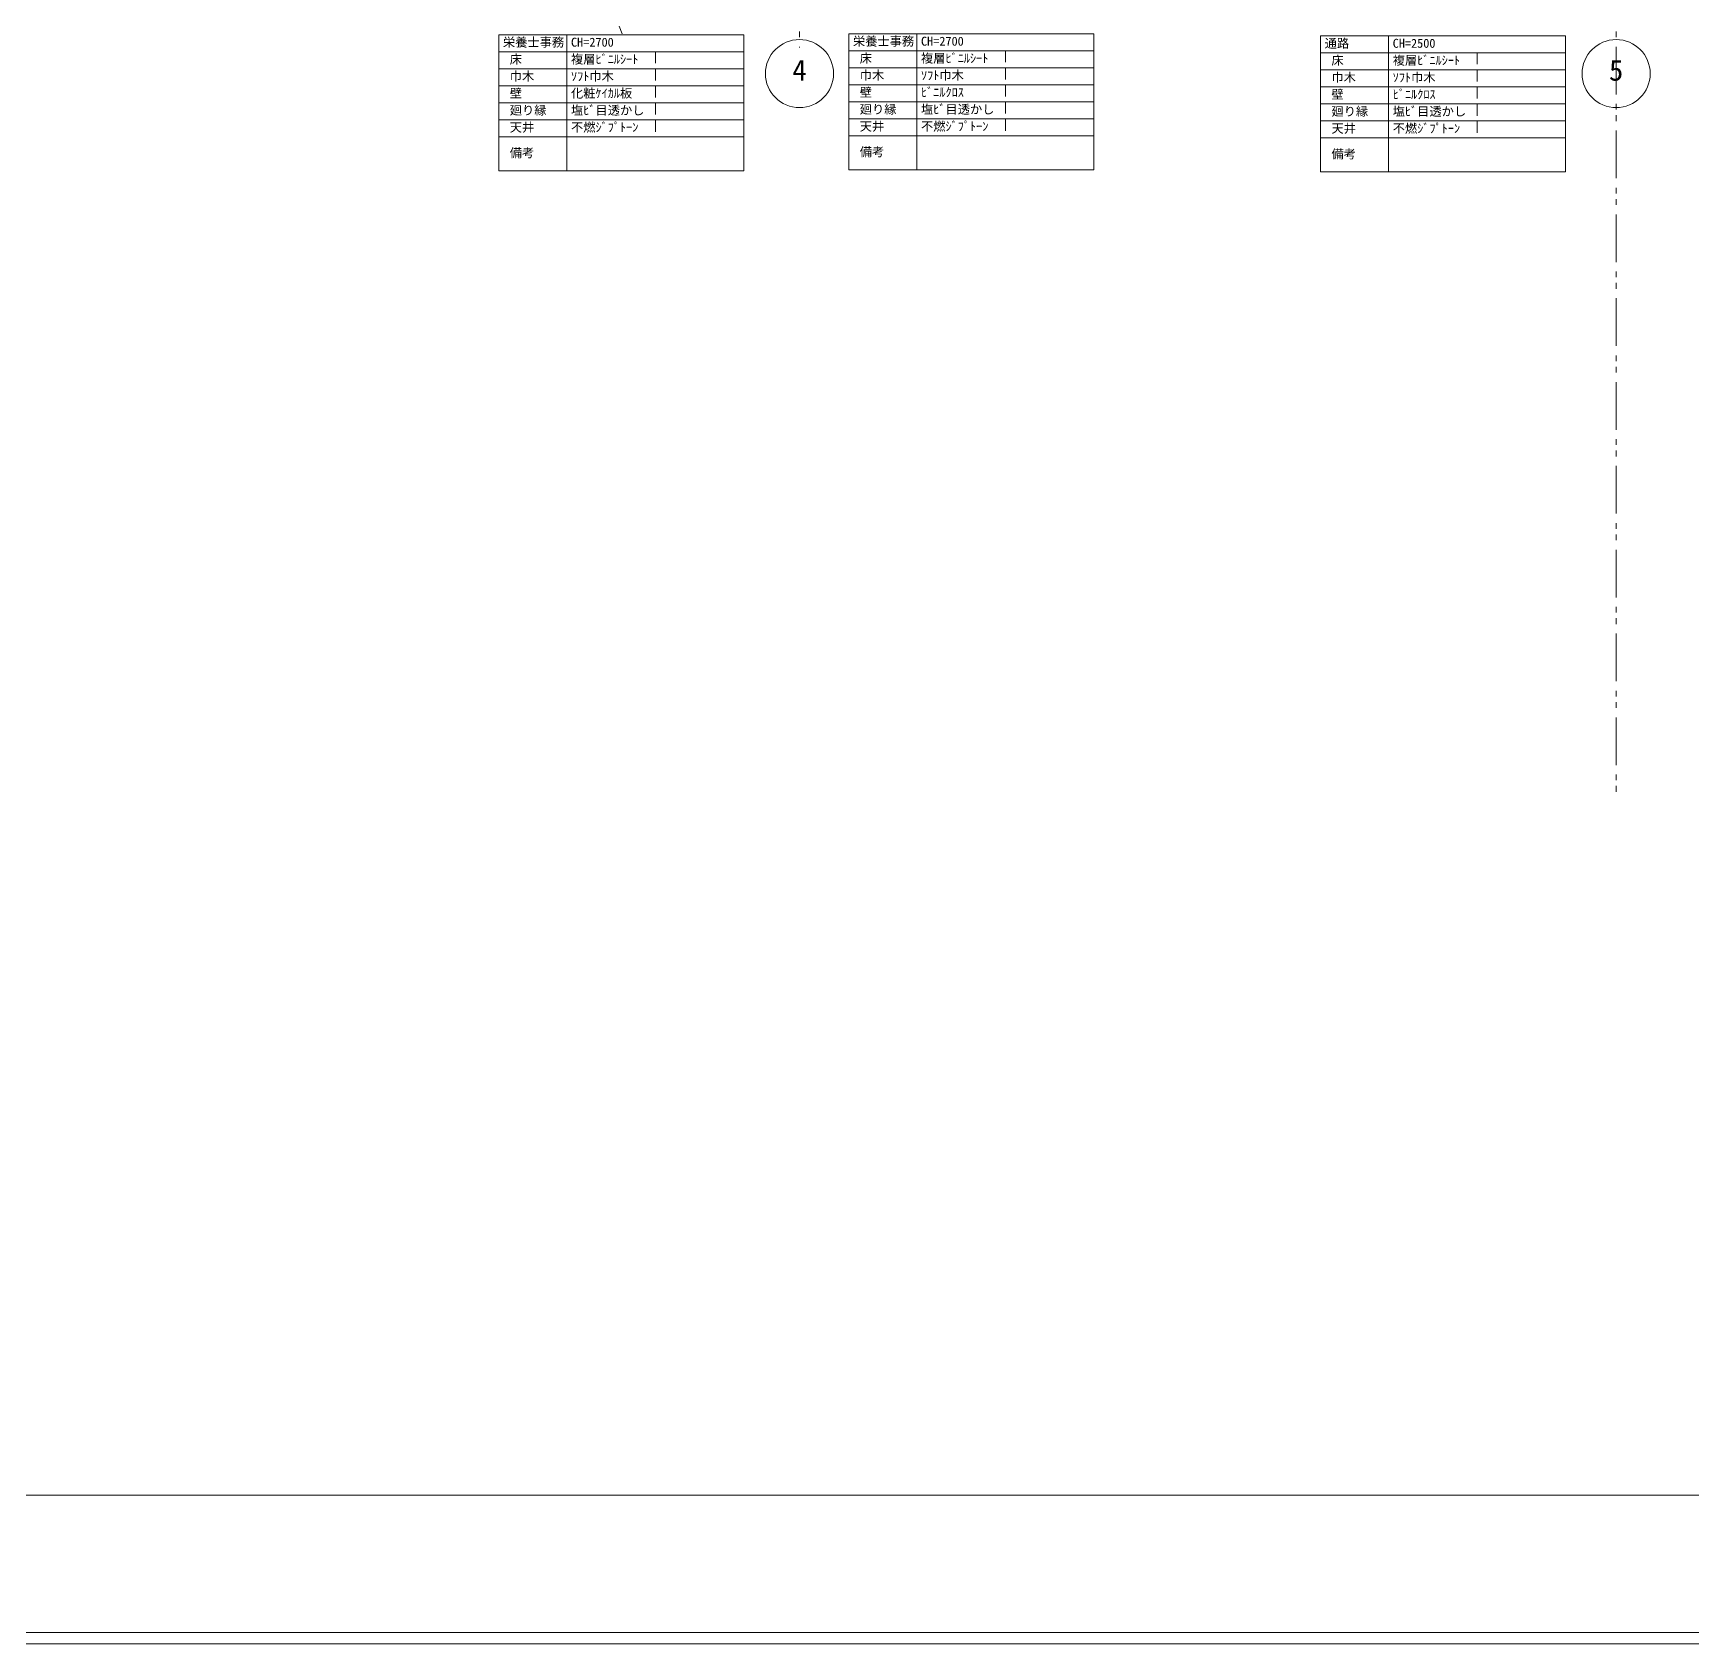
# Model space of a CAD drawing. Units: millimetres at full size. Extents: x -22551 to 92397, y -19340 to 14894.
# Drawn here: x 62992 to 75177, y -19340 to -7506 of the extents above; entities that cross this region are included whole.
import ezdxf
from ezdxf.enums import TextEntityAlignment as Align

# ---------------------------------------------------------------- set-up
doc = ezdxf.new("R2010")
doc.units = ezdxf.units.MM
doc.header["$LTSCALE"] = 70
doc.linetypes.add('DASHED1', pattern=[1.8, 1.2, -0.6])
doc.linetypes.add('DOUBLE_CHAIN1', pattern=[8.8, 5, -1, 0.6, -0.6, 0.6, -1])
for name, color, linetype, lineweight in [('2-0_通芯', 7, 'Continuous', 15), ('2-6_3-7', 7, 'Continuous', 15), ('8-0_9-1', 7, 'Continuous', 15)]:
    doc.layers.add(name, color=color, linetype=linetype, lineweight=lineweight)
doc.styles.add('ＭＳ ゴシック', font='')
doc.styles.get('ＭＳ ゴシック').set_extended_font_data('MS Gothic')

msp = doc.modelspace()

# ---------------------------------------------------------------- linework, layer by layer
at = {"layer": '2-0_通芯', "linetype": 'DOUBLE_CHAIN1'}
for p, q in [((68621.52, 10874.77), (68621.52, -7611.2)), ((74621.52, 10874.77), (74621.52, -13139.38))]:
    msp.add_line(p, q, dxfattribs=at)
at = {"layer": '2-0_通芯'}
for centre in [(68621.52, -7802.73), (74621.52, -7802.73)]:
    msp.add_circle(centre, 250, dxfattribs=at)
at = {"layer": '2-6_3-7'}
for p, q in [((67318.75, -7511.73), (65738.04, -3403.59)), ((66412.79, -7517.31), (66412.79, -8517.31)), ((66912.79, -7517.31), (66912.79, -8517.31)), ((68984.22, -7510.1), (68984.22, -8510.1)), ((68984.22, -7510.1), (70784.22, -7510.1)), ((69484.22, -7510.1), (69484.22, -8510.1)), ((70784.22, -7510.1), (70784.22, -8510.1)), ((72449.8, -7525.37), (72449.8, -8525.37)), ((72449.8, -7525.37), (74249.8, -7525.37)), ((72949.8, -7525.37), (72949.8, -8525.37)), ((74249.8, -7525.37), (74249.8, -8525.37)), ((66412.79, -7642.31), (68212.79, -7642.31)), ((68984.22, -7635.1), (70784.22, -7635.1)), ((72449.8, -7650.37), (74249.8, -7650.37)), ((66412.79, -7767.31), (68212.79, -7767.31)), ((68984.22, -7760.1), (70784.22, -7760.1)), ((72449.8, -7775.37), (74249.8, -7775.37)), ((66412.79, -7892.31), (68212.79, -7892.31)), ((68984.22, -7885.1), (70784.22, -7885.1)), ((72449.8, -7900.37), (74249.8, -7900.37)), ((66412.79, -8017.31), (68212.79, -8017.31)), ((68984.22, -8010.1), (70784.22, -8010.1)), ((72449.8, -8025.37), (74249.8, -8025.37)), ((66412.79, -8142.31), (68212.79, -8142.31)), ((68984.22, -8135.1), (70784.22, -8135.1)), ((72449.8, -8150.37), (74249.8, -8150.37)), ((66412.79, -8267.31), (68212.79, -8267.31)), ((68984.22, -8260.1), (70784.22, -8260.1)), ((72449.8, -8275.37), (74249.8, -8275.37)), ((66412.79, -8517.31), (68212.79, -8517.31)), ((68984.22, -8510.1), (70784.22, -8510.1)), ((72449.8, -8525.37), (74249.8, -8525.37))]:
    msp.add_line(p, q, dxfattribs=at)
at = {"layer": '2-6_3-7', "linetype": 'DASHED1'}
for p, q in [((67562.79, -7642.31), (67562.79, -8267.31)), ((70134.22, -7635.1), (70134.22, -8260.1)), ((73599.8, -7650.37), (73599.8, -8275.37))]:
    msp.add_line(p, q, dxfattribs=at)
at = {"layer": '2-6_3-7'}
msp.add_lwpolyline([(66412.79, -7517.31), (68212.79, -7517.31), (68212.79, -8517.31)], dxfattribs=at)
at = {"layer": '8-0_9-1'}
for p, q in [((44756.56, -18248.46), (92312.86, -18248.46)), ((44672.56, -19340.46), (92396.86, -19340.46)), ((44756.56, -19256.46), (92312.86, -19256.46))]:
    msp.add_line(p, q, dxfattribs=at)

# ---------------------------------------------------------------- texts
at = {"layer": '2-0_通芯', "style": 'ＭＳ ゴシック'}
for s, p in [('4', (68569.02, -7901.31)), ('5', (74569.02, -7901.31))]:
    msp.add_text(s, height=154, dxfattribs=at).set_placement(p, align=Align.BOTTOM_LEFT)
at = {"layer": '2-6_3-7', "style": 'ＭＳ ゴシック'}
for s, p in [('栄養士事務', (66442.79, -7624.81)), ('CH=2700', (66942.79, -7624.81)), ('栄養士事務', (69014.22, -7617.6)), ('CH=2700', (69514.22, -7617.6)), ('通路', (72479.8, -7632.87)), ('CH=2500', (72979.8, -7632.87)), ('床', (66492.79, -7749.81)), ('複層ﾋﾞﾆﾙｼｰﾄ', (66942.79, -7749.81)), ('床', (69064.22, -7742.6)), ('複層ﾋﾞﾆﾙｼｰﾄ', (69514.22, -7742.6)), ('床', (72529.8, -7757.87)), ('複層ﾋﾞﾆﾙｼｰﾄ', (72979.8, -7757.87)), ('巾木', (66492.79, -7874.81)), ('ｿﾌﾄ巾木', (66942.79, -7874.81)), ('巾木', (69064.22, -7867.6)), ('ｿﾌﾄ巾木', (69514.22, -7867.6)), ('巾木', (72529.8, -7882.87)), ('ｿﾌﾄ巾木', (72979.8, -7882.87)), ('壁', (66492.79, -7999.81)), ('化粧ｹｲｶﾙ板', (66942.79, -7999.81)), ('壁', (69064.22, -7992.6)), ('ﾋﾞﾆﾙｸﾛｽ', (69514.22, -7992.6)), ('壁', (72529.8, -8007.87)), ('ﾋﾞﾆﾙｸﾛｽ', (72979.8, -8007.87)), ('廻り縁', (66492.79, -8124.81)), ('塩ﾋﾞ目透かし', (66942.79, -8124.81)), ('廻り縁', (69064.22, -8117.6)), ('塩ﾋﾞ目透かし', (69514.22, -8117.6)), ('廻り縁', (72529.8, -8132.87)), ('塩ﾋﾞ目透かし', (72979.8, -8132.87)), ('天井', (66492.79, -8249.81)), ('不燃ｼﾞﾌﾟﾄｰﾝ', (66942.79, -8249.81)), ('天井', (69064.22, -8242.6)), ('不燃ｼﾞﾌﾟﾄｰﾝ', (69514.22, -8242.6)), ('天井', (72529.8, -8257.87)), ('不燃ｼﾞﾌﾟﾄｰﾝ', (72979.8, -8257.87)), ('備考', (66492.79, -8437.31)), ('備考', (69064.22, -8430.1)), ('備考', (72529.8, -8445.37))]:
    msp.add_text(s, height=65.98, dxfattribs=at).set_placement(p, align=Align.BOTTOM_LEFT)

doc.saveas('drawing.dxf')
